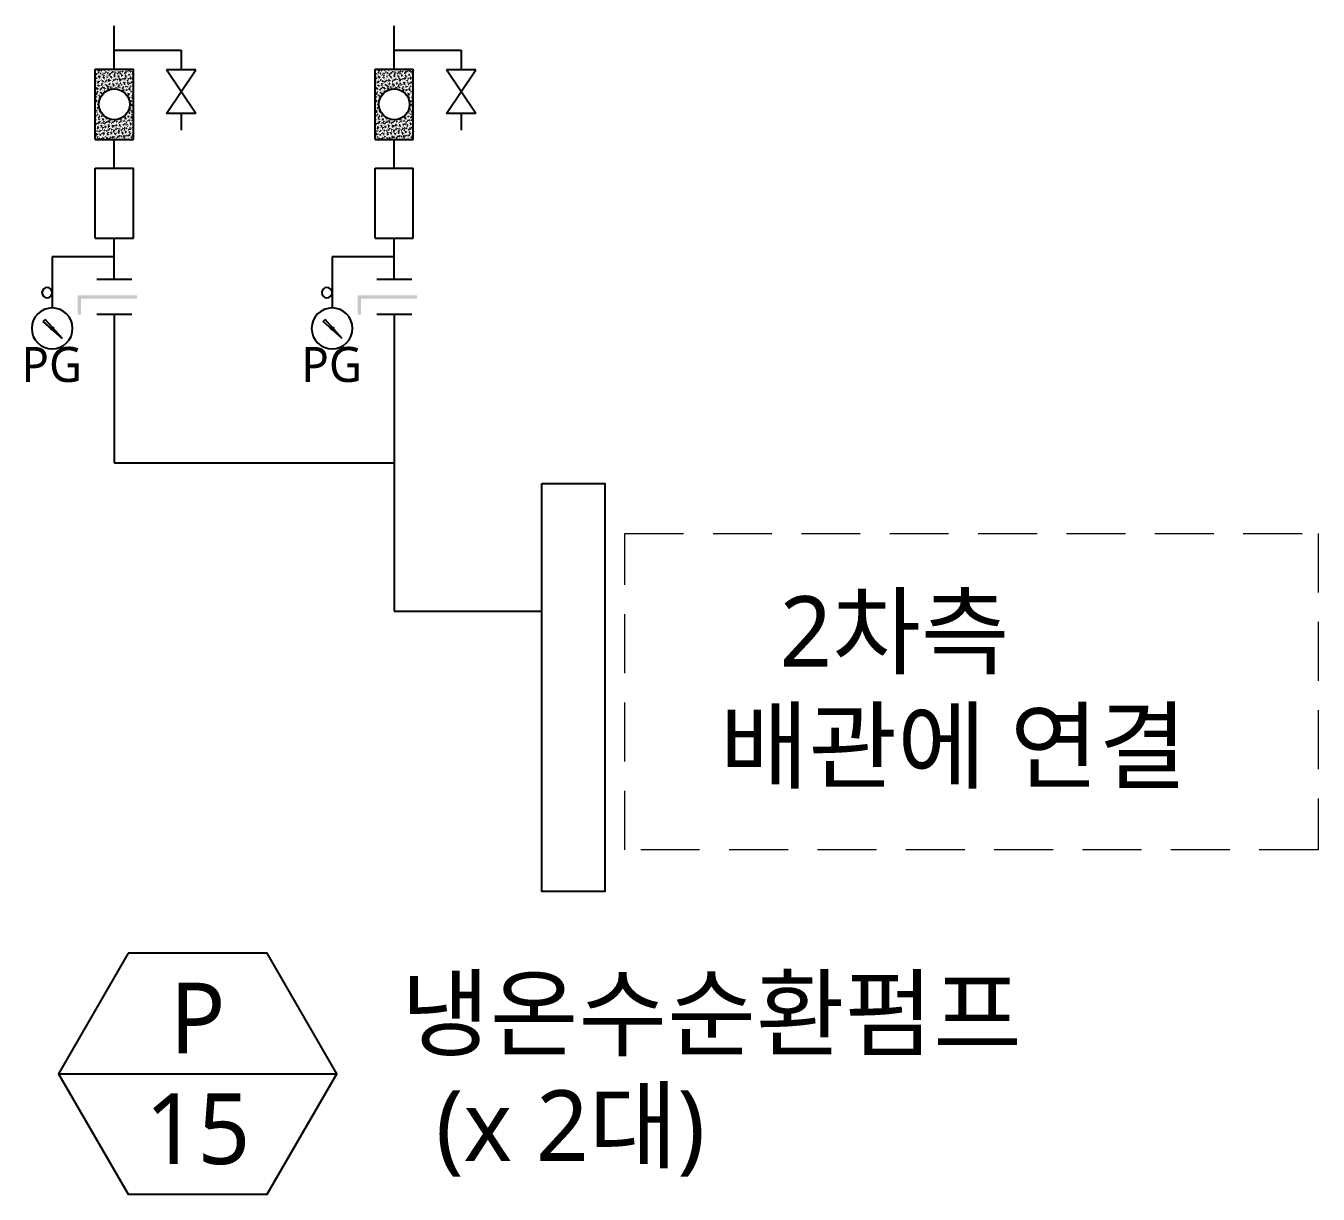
# Model space of a CAD drawing. Extents: x 1313754 to 1355799, y -3721404 to -3691707.
# Drawn here: x 1341926 to 1344668, y -3708473 to -3705994 of the extents above; entities that cross this region are included whole.
import ezdxf
from ezdxf.enums import TextEntityAlignment as Align

# ---------------------------------------------------------------- set-up
doc = ezdxf.new("R2010")
doc.units = 0
doc.header["$LTSCALE"] = 500
doc.linetypes.add('HIDDEN', pattern=[0.375, 0.25, -0.125])
doc.layers.add('지열', color=255, linetype='CONTINUOUS')
doc.styles.add('본문', font='malgun.ttf')

msp = doc.modelspace()

# ---------------------------------------------------------------- hatches: boundary and pattern name
at = {"layer": '지열'}
h = msp.add_hatch(dxfattribs=at)
h.set_pattern_fill('AR-CONC', color=1, scale=1.089128, style=0)
h.set_pattern_definition([(310, (1333105.9026, -3698264.2275), (7.8118808, 0.683451), [0.816846, -8.985305]), (5, (1333105.9026, -3698264.2275), (-1.5111795, -8.1923344), [0.653477, -7.188244]), (259.5486, (1333106.5536, -3698264.1705), (6.300707, -7.5088784), [0.694212, -7.6363344]), (313.8158, (1333105.903, -3698266.406), (11.62362, 1.802714), [1.225269, -13.477958]), (263.3644, (1333106.871, -3698266.256), (10.179672, -10.60939), [1.041318, -11.4545]), (8.8158, (1333105.903, -3698266.406), (10.179664, -10.609397), [0.980215, -10.782366]), (339, (1333106.992, -3698265.861), (6.5010812, 4.3850347), [0.816846, -8.985305]), (34, (1333106.992, -3698265.861), (2.650015, -7.8978115), [0.653477, -7.188244]), (288.5486, (1333107.5335, -3698265.496), (9.151099, -3.5127696), [0.694212, -7.6363344]), (322.5, (1333105.9026, -3698264.2275), (0.1324364, -3.62563984), [0, -7.1011139, 0, -7.297157, 0, -7.2154723]), (352.5, (1333105.9026, -3698264.2275), (2.8651637, -4.295648), [0, -4.1604686, 0, -6.9377447, 0, -2.750048]), (32.5, (1333103.4738, -3698264.2275), (5.8140091, 0.2456514), [0, -2.7228197, 0, -8.4951976, 0, -11.2724738]), (42.5, (1333102.3847, -3698264.2275), (6.3516433, -1.0902713), [0, -3.5396657, 0, -5.6416825, 0, -8.00509])])
edge = h.paths.add_edge_path(flags=16)
edge.add_arc((1342113.5, -3706160.3), 32.7, 0, 360)
h.paths.add_polyline_path([(1342073.1, -3706234.8), (1342073.1, -3706085.8), (1342153.9, -3706085.8), (1342153.9, -3706234.8)])
h = msp.add_hatch(dxfattribs=at)
h.set_pattern_fill('AR-CONC', color=1, scale=1.089128, style=0)
h.set_pattern_definition([(310, (1333699.909, -3698264.2275), (7.8118808, 0.683451), [0.816846, -8.985305]), (5, (1333699.909, -3698264.2275), (-1.5111795, -8.1923344), [0.653477, -7.188244]), (259.5486, (1333700.56, -3698264.1705), (6.300707, -7.5088784), [0.694212, -7.6363344]), (313.8158, (1333699.909, -3698266.406), (11.62362, 1.802714), [1.225269, -13.477958]), (263.3644, (1333700.878, -3698266.256), (10.179672, -10.60939), [1.041318, -11.4545]), (8.8158, (1333699.909, -3698266.406), (10.179664, -10.609397), [0.980215, -10.782366]), (339, (1333700.9983, -3698265.861), (6.5010812, 4.3850347), [0.816846, -8.985305]), (34, (1333700.998, -3698265.861), (2.650015, -7.8978115), [0.653477, -7.188244]), (288.5486, (1333701.54, -3698265.496), (9.151099, -3.5127696), [0.694212, -7.6363344]), (322.5, (1333699.9092, -3698264.2275), (0.1324364, -3.62563984), [0, -7.1011139, 0, -7.297157, 0, -7.2154723]), (352.5, (1333699.9092, -3698264.2275), (2.8651637, -4.295648), [0, -4.1604686, 0, -6.9377447, 0, -2.750048]), (32.5, (1333697.4805, -3698264.2275), (5.8140091, 0.2456514), [0, -2.7228197, 0, -8.4951976, 0, -11.2724738]), (42.5, (1333696.3913, -3698264.2275), (6.3516433, -1.0902713), [0, -3.5396657, 0, -5.6416825, 0, -8.00509])])
edge = h.paths.add_edge_path(flags=16)
edge.add_arc((1342707.5, -3706160.3), 32.7, 0, 360)
h.paths.add_polyline_path([(1342667.1, -3706234.8), (1342667.1, -3706085.8), (1342747.9, -3706085.8), (1342747.9, -3706234.8)])

# ---------------------------------------------------------------- linework, layer by layer
at = {"layer": '지열', "color": 1}
for p, q in [((1342113.5, -3706085.8), (1342113.5, -3705993.9)), ((1342707.5, -3706085.8), (1342707.5, -3705993.9)), ((1342113.5, -3706045.7), (1342255.4, -3706045.7)), ((1342255.4, -3706045.7), (1342255.4, -3706086.9)), ((1342707.5, -3706045.7), (1342849.4, -3706045.7)), ((1342849.4, -3706045.7), (1342849.4, -3706086.9)), ((1342073.1, -3706234.8), (1342073.1, -3706085.8)), ((1342073.1, -3706085.8), (1342153.9, -3706085.8)), ((1342153.9, -3706234.8), (1342153.9, -3706085.8)), ((1342667.1, -3706234.8), (1342667.1, -3706085.8)), ((1342667.1, -3706085.8), (1342747.9, -3706085.8)), ((1342747.9, -3706234.8), (1342747.9, -3706085.8)), ((1342286.4, -3706179.9), (1342224.4, -3706086.9)), ((1342224.4, -3706179.9), (1342286.4, -3706086.9)), ((1342286.4, -3706086.9), (1342224.4, -3706086.9)), ((1342880.4, -3706179.9), (1342818.4, -3706086.9)), ((1342818.4, -3706179.9), (1342880.4, -3706086.9)), ((1342880.4, -3706086.9), (1342818.4, -3706086.9)), ((1342286.4, -3706179.9), (1342224.4, -3706179.9)), ((1342255.4, -3706179.9), (1342255.4, -3706215.4)), ((1342880.4, -3706179.9), (1342818.4, -3706179.9)), ((1342849.4, -3706179.9), (1342849.4, -3706215.4)), ((1342073.1, -3706234.8), (1342153.9, -3706234.8)), ((1342113.5, -3706295.6), (1342113.5, -3706234.8)), ((1342667.1, -3706234.8), (1342747.9, -3706234.8)), ((1342707.5, -3706295.6), (1342707.5, -3706234.8)), ((1342073.1, -3706295.6), (1342153.9, -3706295.6)), ((1342073.1, -3706444.6), (1342073.1, -3706295.6)), ((1342153.9, -3706444.6), (1342153.9, -3706295.6)), ((1342667.1, -3706295.6), (1342747.9, -3706295.6)), ((1342667.1, -3706444.6), (1342667.1, -3706295.6)), ((1342747.9, -3706444.6), (1342747.9, -3706295.6)), ((1342073.1, -3706444.6), (1342153.9, -3706444.6)), ((1342113.5, -3706532.2), (1342113.5, -3706444.6)), ((1342667.1, -3706444.6), (1342747.9, -3706444.6)), ((1342707.5, -3706532.2), (1342707.5, -3706444.6)), ((1342113.5, -3706484), (1341981.6, -3706484)), ((1341981.6, -3706484), (1341981.6, -3706592.5)), ((1342707.5, -3706484), (1342575.7, -3706484)), ((1342575.7, -3706484), (1342575.7, -3706592.5)), ((1342150.6, -3706532.2), (1342076.4, -3706532.2)), ((1342744.6, -3706532.2), (1342670.4, -3706532.2)), ((1342150.6, -3706606.4), (1342076.4, -3706606.4)), ((1342113.5, -3706606.4), (1342113.5, -3706920.9)), ((1342744.6, -3706606.4), (1342670.4, -3706606.4)), ((1342707.5, -3706606.4), (1342707.5, -3706920.9)), ((1341962.6, -3706621), (1341966.7, -3706616.9)), ((1342003.3, -3706657.6), (1341962.6, -3706621)), ((1342003.3, -3706657.6), (1341966.7, -3706616.9)), ((1342556.6, -3706621), (1342560.7, -3706616.9)), ((1342597.3, -3706657.6), (1342556.6, -3706621)), ((1342597.3, -3706657.6), (1342560.7, -3706616.9)), ((1342113.5, -3706920.9), (1342707.5, -3706920.9)), ((1342707.5, -3706920.9), (1342707.5, -3707235.5)), ((1342707.5, -3707235.5), (1343020.7, -3707235.5)), ((1342318.8, -3708217.2), (1342585.5, -3708217.2))]:
    msp.add_line(p, q, dxfattribs=at)
at = {"layer": '지열', "color": 0}
msp.add_line((1341995.2, -3708217.2), (1342585.5, -3708217.2), dxfattribs=at)
at = {"layer": '지열', "color": 1}
msp.add_lwpolyline([(1343020.7, -3706964.9), (1343154.6, -3706964.9), (1343154.6, -3707830.6), (1343020.7, -3707830.6)], close=True, dxfattribs=at)
at = {"layer": '지열', "color": 1, "linetype": 'HIDDEN', "lineweight": 9}
msp.add_lwpolyline([(1343196.5, -3707071.1), (1344668.1, -3707071.1), (1344668.1, -3707742.3), (1343196.5, -3707742.3)], close=True, dxfattribs=at)
at = {"layer": '지열', "color": 0}
msp.add_lwpolyline([(1342142.8, -3707961.6), (1341995.2, -3708217.2), (1342142.8, -3708472.8), (1342437.9, -3708472.8), (1342585.5, -3708217.2), (1342437.9, -3707961.6)], close=True, dxfattribs=at)
at = {"layer": '지열', "color": 1}
for centre in [(1342113.5, -3706160.3), (1342707.5, -3706160.3)]:
    msp.add_circle(centre, 32.7, dxfattribs=at)
at = {"layer": '지열', "color": 1, "extrusion": (0, 0, -1)}
for centre, major_axis, ratio, start_param, end_param in [((1341970.8, -3706560), (-7.67, 7.67), 1, 2.356194490192283, 8.63937979737187), ((1342564.8, -3706560), (-7.67, 7.67), 1, 2.356194490192283, 8.63937979737187), ((1341981.6, -3706635.9), (-30.7, 30.7), 1, 2.356194490192291, 8.639379797371877), ((1342575.7, -3706635.9), (-30.7, 30.7), 1, 2.356194490192291, 8.639379797371877), ((1341981.6, -3706635.9), (1.93, 1.93), 0.991066, 3.931444, 7.073036), ((1342575.7, -3706635.9), (1.93, 1.93), 0.991066, 3.931444, 7.073036), ((1341981.6, -3706635.9), (1.93, 1.93), 0.991066, 0.789851, 3.931444), ((1342575.7, -3706635.9), (1.93, 1.93), 0.991066, 0.789851, 3.931444)]:
    msp.add_ellipse(centre, major_axis=major_axis, ratio=ratio, start_param=start_param, end_param=end_param, dxfattribs=at)
at = {"layer": '지열', "color": 1}
for points in [[(1342161.7, -3706565.6), (1342161.7, -3706573), (1342035.6, -3706565.6), (1342043, -3706573)], [(1342035.6, -3706565.6), (1342043, -3706573), (1342035.6, -3706606.4), (1342043, -3706606.4)], [(1342755.7, -3706565.6), (1342755.7, -3706573), (1342629.6, -3706565.6), (1342637, -3706573)], [(1342629.6, -3706565.6), (1342637, -3706573), (1342629.6, -3706606.4), (1342637, -3706606.4)]]:
    msp.add_trace(points, dxfattribs=at)

# ---------------------------------------------------------------- texts
at = {"layer": '지열', "style": '본문'}
for s, height, p in [('PG', 74.2, (1341916.4, -3706749.4)), ('PG', 74.2, (1342510.4, -3706749.4)), ('2차측', 150, (1343525.1, -3707353.9)), ('배관에 연결', 150, (1343398.5, -3707596.6)), ('냉온수순환펌프', 150, (1342721.9, -3708164.2))]:
    msp.add_text(s, height=height, dxfattribs=at).set_placement(p)
for s, p in [('P', (1342290.4, -3708099.2)), ('(x 2대)', (1343081.4, -3708334.3)), ('15', (1342290.4, -3708335.2))]:
    msp.add_text(s, height=150, dxfattribs=at).set_placement(p, align=Align.MIDDLE)

doc.saveas('drawing.dxf')
